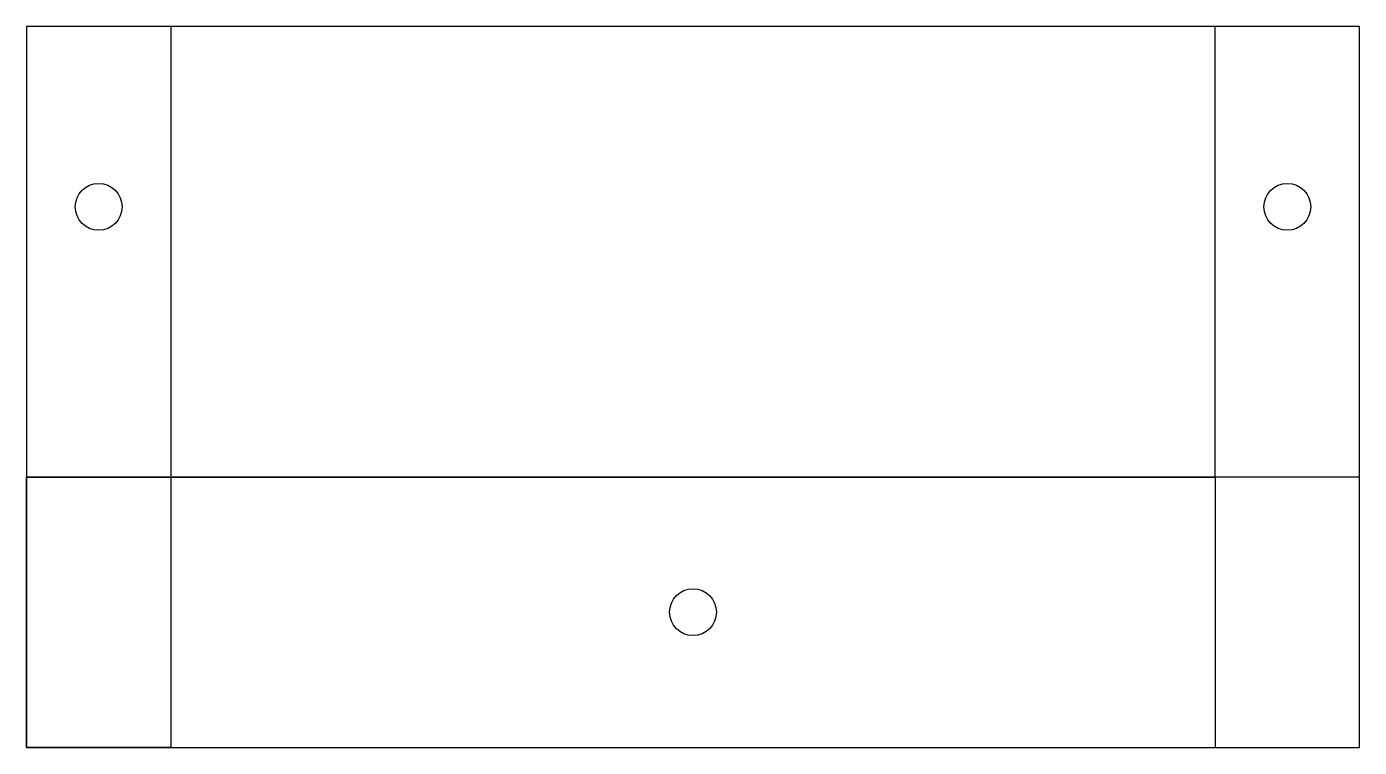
# Model space of a CAD drawing. Header units: millimetres. Extents: x 0 to 74, y 0 to 40.
import ezdxf

# ---------------------------------------------------------------- set-up
doc = ezdxf.new("R2010")
doc.units = ezdxf.units.MM
doc.layers.get('0').update_dxf_attribs({"linetype": 'CONTINUOUS'})

msp = doc.modelspace()

# ---------------------------------------------------------------- linework, layer by layer
for points in [[(0, 0), (74, 0), (74, 40), (0, 40)], [(0, 15), (8, 15), (66, 15), (66, 40), (8, 40), (8, 15), (8, 0), (0, 0)], [(0, 0), (74, 0), (74, 15), (66, 15), (66, 0), (74, 0), (74, 15), (0, 15)]]:
    msp.add_lwpolyline(points, close=True)
for centre in [(4, 30), (70, 30), (37, 7.5)]:
    msp.add_circle(centre, 1.3)

doc.saveas('drawing.dxf')
